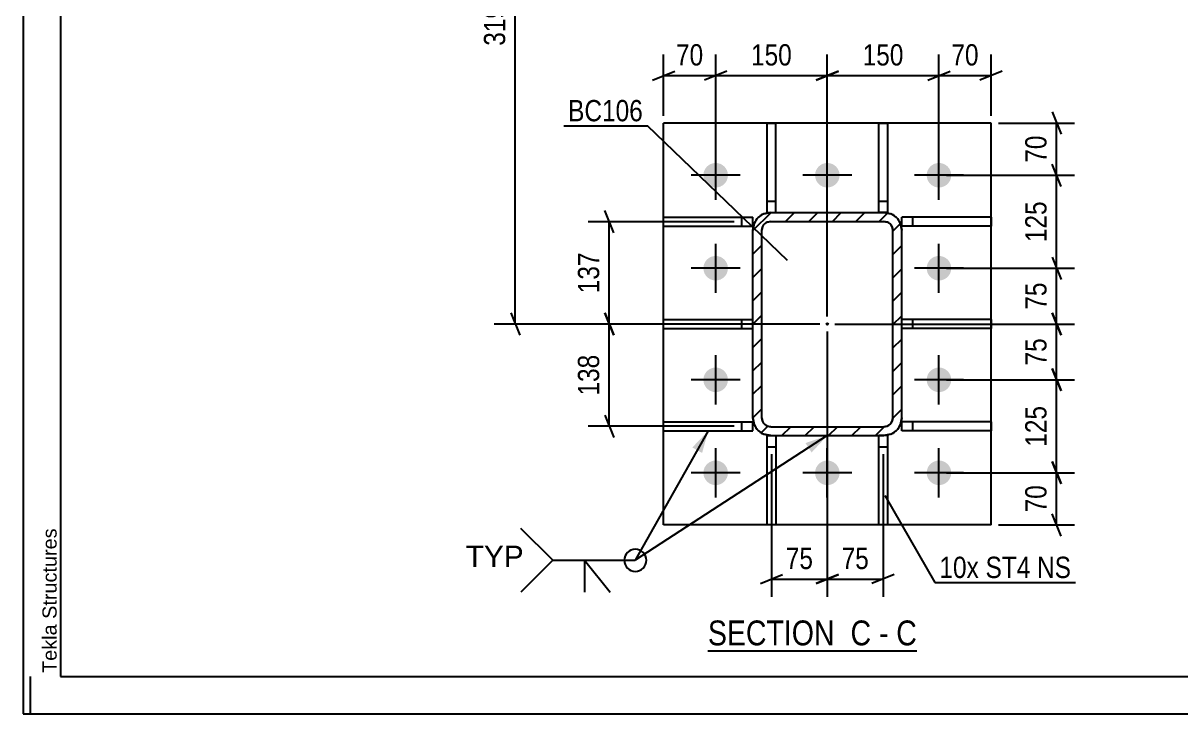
# Model space of a CAD drawing. Header units: millimetres. Extents: x -51 to 790, y -418 to 176.
# Drawn here: x -51.1 to 104.4, y -418.3 to -325.5 of the extents above; entities that cross this region are included whole.
import ezdxf

# ---------------------------------------------------------------- set-up
doc = ezdxf.new("R2010")
doc.units = ezdxf.units.MM
doc.linetypes.add('DXK_LINE_DOT2', pattern=[3.9198, 1.9599, -1.9599])
doc.linetypes.add('DXK_LINE_DOT3', pattern=[5.9187, 2.979, -0.9799, 0.9799, -0.9799])
doc.styles.add('Arial', font='ARIAL.TTF', dxfattribs={"height": 0.2})
doc.styles.add('Arial Narrow', font='ARIALN.TTF', dxfattribs={"height": 0.2})

# ---------------------------------------------------------------- blocks, each defined once
blk = doc.blocks.new('Unknown-389637219-15102')
at = {"color": 5, "linetype": 'Continuous'}
for p, q in [((-51.14, 175.66), (-51.14, -418.34)), ((-46.14, 170.66), (-46.14, -413.34)), ((-50.14, -418.34), (-50.14, -413.34)), ((-46.14, -413.34), (784.86, -413.34)), ((-51.14, -418.34), (789.86, -418.34))]:
    blk.add_line(p, q, dxfattribs=at)
at = {"color": 174, "linetype": 'Continuous', "style": 'Arial'}
blk.add_text('Tekla Structures', height=1.9102, rotation=90, dxfattribs=at).set_placement((-46.64, -412.84))
blk = doc.blocks.new('Unknown-389637219-14 - 22887')
at = {"color": 6, "linetype": 'Continuous'}
blk.add_line((40.86, -409.88), (68.93, -409.88), dxfattribs=at)
at = {"color": 0, "linetype": 'Continuous'}
for points in [[(58.97, -409.13), (58.97, -405.63), (40.86, -405.63), (40.86, -409.13)], [(62.79, -409.13), (62.79, -405.63), (60.02, -405.63), (60.02, -409.13)], [(65.11, -409.13), (65.11, -405.63), (63.84, -405.63), (63.84, -409.13)], [(68.93, -409.13), (68.93, -405.63), (66.16, -405.63), (66.16, -409.13)]]:
    blk.add_wipeout(points, dxfattribs=at)
at = {"color": 7, "linetype": 'Continuous', "style": 'Arial Narrow'}
for s, p in [('SECTION ', (40.86, -409.13)), ('C', (60.02, -409.13)), ('C', (66.16, -409.13)), ('-', (63.84, -409.13))]:
    blk.add_text(s, height=3.34, dxfattribs=at).set_placement(p)
blk = doc.blocks.new('Part-389637219-22917 - 22887')
at = {"color": 2, "linetype": 'Continuous'}
for p, q in [((63.8, -350.94), (63.8, -338.94)), ((63.8, -338.94), (65, -338.94)), ((65, -338.94), (65, -350.94)), ((65, -350.94), (64.5, -350.94))]:
    blk.add_line(p, q, dxfattribs=at)
at = {"color": 7, "linetype": 'DXK_LINE_DOT2'}
for p, q in [((63.8, -349.44), (65, -349.44)), ((64.5, -350.94), (63.8, -350.94))]:
    blk.add_line(p, q, dxfattribs=at)
blk = doc.blocks.new('Part-389637219-22913 - 22887')
at = {"color": 2, "linetype": 'Continuous'}
for p, q in [((34.9, -392.94), (34.9, -338.94)), ((78.9, -338.94), (34.9, -338.94)), ((78.9, -392.94), (78.9, -338.94)), ((78.9, -392.94), (34.9, -392.94))]:
    blk.add_line(p, q, dxfattribs=at)
blk = doc.blocks.new('Part-389637219-22915 - 22887')
at = {"color": 2, "linetype": 'Continuous'}
for p, q in [((63.8, -392.94), (63.8, -380.94)), ((65, -380.94), (64.5, -380.94)), ((65, -380.94), (65, -392.94)), ((65, -392.94), (63.8, -392.94))]:
    blk.add_line(p, q, dxfattribs=at)
at = {"color": 7, "linetype": 'DXK_LINE_DOT2'}
for p, q in [((64.5, -380.94), (63.8, -380.94)), ((63.8, -382.44), (65, -382.44))]:
    blk.add_line(p, q, dxfattribs=at)
blk = doc.blocks.new('Part-389637219-22916 - 22887')
at = {"color": 2, "linetype": 'Continuous'}
for p, q in [((48.8, -392.94), (48.8, -380.94)), ((48.8, -380.94), (49.3, -380.94)), ((50, -380.94), (50, -392.94)), ((50, -392.94), (48.8, -392.94))]:
    blk.add_line(p, q, dxfattribs=at)
at = {"color": 7, "linetype": 'DXK_LINE_DOT2'}
for p, q in [((49.3, -380.94), (50, -380.94)), ((48.8, -382.44), (50, -382.44))]:
    blk.add_line(p, q, dxfattribs=at)
blk = doc.blocks.new('Part-389637219-22918 - 22887')
at = {"color": 2, "linetype": 'Continuous'}
for p, q in [((48.8, -350.94), (48.8, -338.94)), ((48.8, -338.94), (50, -338.94)), ((50, -350.94), (50, -338.94)), ((48.8, -350.94), (49.3, -350.94))]:
    blk.add_line(p, q, dxfattribs=at)
at = {"color": 7, "linetype": 'DXK_LINE_DOT2'}
for p, q in [((48.8, -349.44), (50, -349.44)), ((49.3, -350.94), (50, -350.94))]:
    blk.add_line(p, q, dxfattribs=at)
blk = doc.blocks.new('Part-389637219-22919 - 22887')
at = {"color": 2, "linetype": 'Continuous'}
for p, q in [((34.9, -366.54), (34.9, -365.34)), ((34.9, -365.34), (46.9, -365.34)), ((34.9, -366.54), (46.9, -366.54))]:
    blk.add_line(p, q, dxfattribs=at)
at = {"color": 7, "linetype": 'DXK_LINE_DOT2'}
for p, q in [((45.4, -366.54), (45.4, -365.34)), ((46.9, -366.54), (46.9, -365.34))]:
    blk.add_line(p, q, dxfattribs=at)
blk = doc.blocks.new('Part-389637219-22920 - 22887')
at = {"color": 2, "linetype": 'Continuous'}
for p, q in [((34.9, -352.79), (34.9, -351.59)), ((34.9, -351.59), (46.9, -351.59)), ((34.9, -352.79), (46.9, -352.79)), ((46.9, -352.79), (46.9, -351.59))]:
    blk.add_line(p, q, dxfattribs=at)
at = {"color": 7, "linetype": 'DXK_LINE_DOT2'}
blk.add_line((45.4, -352.79), (45.4, -351.59), dxfattribs=at)
blk = doc.blocks.new('Part-389637219-22921 - 22887')
at = {"color": 2, "linetype": 'Continuous'}
for p, q in [((34.9, -380.29), (34.9, -379.09)), ((34.9, -379.09), (46.9, -379.09)), ((46.9, -380.29), (46.9, -379.09)), ((34.9, -380.29), (46.9, -380.29))]:
    blk.add_line(p, q, dxfattribs=at)
at = {"color": 7, "linetype": 'DXK_LINE_DOT2'}
blk.add_line((45.4, -380.29), (45.4, -379.09), dxfattribs=at)
blk = doc.blocks.new('Part-389637219-22922 - 22887')
at = {"color": 2, "linetype": 'Continuous'}
for p, q in [((78.9, -365.34), (66.9, -365.34)), ((78.9, -365.34), (78.9, -366.54)), ((78.9, -366.54), (66.9, -366.54))]:
    blk.add_line(p, q, dxfattribs=at)
at = {"color": 7, "linetype": 'DXK_LINE_DOT2'}
for p, q in [((66.9, -366.54), (66.9, -365.34)), ((68.4, -366.54), (68.4, -365.34))]:
    blk.add_line(p, q, dxfattribs=at)
blk = doc.blocks.new('Part-389637219-22923 - 22887')
at = {"color": 2, "linetype": 'Continuous'}
for p, q in [((78.9, -351.59), (66.9, -351.59)), ((66.9, -352.79), (66.9, -351.59)), ((78.9, -352.79), (66.9, -352.79)), ((78.9, -351.59), (78.9, -352.79))]:
    blk.add_line(p, q, dxfattribs=at)
at = {"color": 7, "linetype": 'DXK_LINE_DOT2'}
blk.add_line((68.4, -352.79), (68.4, -351.59), dxfattribs=at)
blk = doc.blocks.new('Part-389637219-22924 - 22887')
at = {"color": 2, "linetype": 'Continuous'}
for p, q in [((78.9, -379.09), (66.9, -379.09)), ((66.9, -380.29), (66.9, -379.09)), ((78.9, -379.09), (78.9, -380.29)), ((78.9, -380.29), (66.9, -380.29))]:
    blk.add_line(p, q, dxfattribs=at)
at = {"color": 7, "linetype": 'DXK_LINE_DOT2'}
blk.add_line((68.4, -380.29), (68.4, -379.09), dxfattribs=at)
blk = doc.blocks.new('Part-389637219-22966 - 22887')
at = {"linetype": 'Continuous'}
h = blk.add_hatch(dxfattribs=at)
h.set_pattern_fill('', scale=0.7, style=0, pattern_type=0)
h.set_pattern_definition([(45, (46.8958, -378.5366), (-1.57154, 1.57154), [])])
h.paths.add_polyline_path([(46.9, -353.34), (46.9, -378.54), (47.08, -379.46), (47.6, -380.23), (48.38, -380.75), (49.3, -380.94), (64.5, -380.94), (65.41, -380.75), (66.19, -380.23), (66.71, -379.46), (66.9, -378.54), (66.9, -353.34), (66.71, -352.42), (66.19, -351.64), (65.41, -351.12), (64.5, -350.94), (49.3, -350.94), (48.38, -351.12), (47.6, -351.64), (47.08, -352.42)])
h.paths.add_polyline_path([(48.45, -352.49), (48.84, -352.23), (49.3, -352.14), (64.5, -352.14), (64.96, -352.23), (65.34, -352.49), (65.6, -352.88), (65.7, -353.34), (65.7, -378.54), (65.6, -379), (65.34, -379.39), (64.96, -379.65), (64.5, -379.74), (49.3, -379.74), (48.84, -379.65), (48.45, -379.39), (48.19, -379), (48.1, -378.54), (48.1, -353.34), (48.19, -352.88)])
blk.add_hatch(color=30, dxfattribs=at).paths.add_polyline_path([(56.9, -366.04, -1), (56.9, -365.84, -1)])
at = {"color": 7, "linetype": 'DXK_LINE_DOT2'}
for p, q in [((48.38, -351.12), (49.3, -350.94)), ((49.3, -350.94), (64.5, -350.94)), ((64.5, -350.94), (65.41, -351.12)), ((46.9, -353.34), (47.08, -352.42)), ((48.19, -352.88), (48.1, -353.34)), ((49.3, -352.14), (48.84, -352.23)), ((49.3, -352.14), (64.5, -352.14)), ((64.96, -352.23), (64.5, -352.14)), ((65.7, -353.34), (65.6, -352.88)), ((66.71, -352.42), (66.9, -353.34)), ((46.9, -378.54), (46.9, -353.34)), ((48.1, -378.54), (48.1, -353.34)), ((65.7, -378.54), (65.7, -353.34)), ((66.9, -378.54), (66.9, -353.34)), ((47.08, -379.46), (46.9, -378.54)), ((48.1, -378.54), (48.19, -379)), ((65.6, -379), (65.7, -378.54)), ((66.9, -378.54), (66.71, -379.46)), ((49.3, -380.94), (48.38, -380.75)), ((48.84, -379.65), (49.3, -379.74)), ((49.3, -379.74), (64.5, -379.74)), ((49.3, -380.94), (64.5, -380.94)), ((64.5, -379.74), (64.96, -379.65)), ((65.41, -380.75), (64.5, -380.94))]:
    blk.add_line(p, q, dxfattribs=at)
at = {"color": 2, "linetype": 'Continuous'}
for p, q in [((49.3, -350.94), (48.38, -351.12)), ((49.3, -350.94), (64.5, -350.94)), ((65.41, -351.12), (64.5, -350.94)), ((47.08, -352.42), (46.9, -353.34)), ((48.1, -353.34), (48.19, -352.88)), ((48.84, -352.23), (49.3, -352.14)), ((49.3, -352.14), (64.5, -352.14)), ((64.5, -352.14), (64.96, -352.23)), ((65.6, -352.88), (65.7, -353.34)), ((66.9, -353.34), (66.71, -352.42)), ((46.9, -378.54), (46.9, -353.34)), ((48.1, -378.54), (48.1, -353.34)), ((65.7, -378.54), (65.7, -353.34)), ((66.9, -378.54), (66.9, -353.34)), ((46.9, -378.54), (47.08, -379.46)), ((48.19, -379), (48.1, -378.54)), ((65.7, -378.54), (65.6, -379)), ((66.71, -379.46), (66.9, -378.54)), ((48.38, -380.75), (49.3, -380.94)), ((49.3, -379.74), (48.84, -379.65)), ((49.3, -379.74), (64.5, -379.74)), ((49.3, -380.94), (64.5, -380.94)), ((64.96, -379.65), (64.5, -379.74)), ((64.5, -380.94), (65.41, -380.75))]:
    blk.add_line(p, q, dxfattribs=at)
at = {"color": 7, "linetype": 'DXK_LINE_DOT3'}
blk.add_line((56.9, -365.94), (56.9, -365.94), dxfattribs=at)
at = {"color": 30, "linetype": 'DXK_LINE_DOT3'}
blk.add_line((56.9, -365.94), (56.9, -365.94), dxfattribs=at)
at = {"color": 30, "linetype": 'Continuous'}
blk.add_circle((56.9, -365.94), 0.1, dxfattribs=at)
at = {"color": 7, "linetype": 'DXK_LINE_DOT2'}
for centre, radius, start, end in [((49.3, -353.34), 2.4, 112.5, 157.5), ((64.5, -353.34), 2.4, 22.5, 67.5), ((49.3, -353.34), 1.2, 112.5, 157.5), ((64.5, -353.34), 1.2, 22.5, 67.5), ((49.3, -378.54), 2.4, 202.5, 247.5), ((49.3, -378.54), 1.2, 202.5, 247.5), ((64.5, -378.54), 1.2, 292.5, 337.5), ((64.5, -378.54), 2.4, 292.5, 337.5)]:
    blk.add_arc(centre, radius, start, end, dxfattribs=at)
at = {"color": 2, "linetype": 'Continuous'}
for centre, radius, start, end in [((49.3, -353.34), 2.4, 112.5, 157.5), ((64.5, -353.34), 2.4, 22.5, 67.5), ((49.3, -353.34), 1.2, 112.5, 157.5), ((64.5, -353.34), 1.2, 22.5, 67.5), ((49.3, -378.54), 2.4, 202.5, 247.5), ((49.3, -378.54), 1.2, 202.5, 247.5), ((64.5, -378.54), 1.2, 292.5, 337.5), ((64.5, -378.54), 2.4, 292.5, 337.5)]:
    blk.add_arc(centre, radius, start, end, dxfattribs=at)
blk = doc.blocks.new('Bolt-389637219-23058 - 22887')
at = {"linetype": 'Continuous'}
for points in [[(40.25, -345.94, -1), (43.55, -345.94, -1)], [(55.25, -345.94, -1), (58.55, -345.94, -1)], [(70.25, -345.94, -1), (73.55, -345.94, -1)], [(40.25, -358.44, -1), (43.55, -358.44, -1)], [(70.25, -358.44, -1), (73.55, -358.44, -1)], [(40.25, -373.44, -1), (43.55, -373.44, -1)], [(70.25, -373.44, -1), (73.55, -373.44, -1)], [(40.25, -385.94, -1), (43.55, -385.94, -1)], [(55.25, -385.94, -1), (58.55, -385.94, -1)], [(70.25, -385.94, -1), (73.55, -385.94, -1)]]:
    blk.add_hatch(color=1, dxfattribs=at).paths.add_polyline_path(points)
at = {"color": 1, "linetype": 'Continuous'}
for p, q in [((41.9, -349.24), (41.9, -342.64)), ((56.9, -349.24), (56.9, -342.64)), ((71.9, -349.24), (71.9, -342.64)), ((45.2, -345.94), (38.6, -345.94)), ((60.2, -345.94), (53.6, -345.94)), ((75.2, -345.94), (68.6, -345.94)), ((41.9, -361.74), (41.9, -355.14)), ((71.9, -361.74), (71.9, -355.14)), ((45.2, -358.44), (38.6, -358.44)), ((75.2, -358.44), (68.6, -358.44)), ((41.9, -376.74), (41.9, -370.14)), ((71.9, -376.74), (71.9, -370.14)), ((45.2, -373.44), (38.6, -373.44)), ((75.2, -373.44), (68.6, -373.44)), ((41.9, -389.24), (41.9, -382.64)), ((56.9, -389.24), (56.9, -382.64)), ((71.9, -389.24), (71.9, -382.64)), ((45.2, -385.94), (38.6, -385.94)), ((60.2, -385.94), (53.6, -385.94)), ((75.2, -385.94), (68.6, -385.94))]:
    blk.add_line(p, q, dxfattribs=at)
blk = doc.blocks.new('StraightDimension-389637219-39173 - 22887')
at = {"color": 7, "linetype": 'Continuous'}
for p, q in [((28.2, -353.69), (27, -350.69)), ((44.4, -352.19), (24.75, -352.19)), ((27.6, -365.94), (27.6, -352.19)), ((27, -364.44), (28.2, -367.44)), ((55.9, -365.94), (24.75, -365.94))]:
    blk.add_line(p, q, dxfattribs=at)
at = {"color": 0}
blk.add_wipeout([(26.85, -355.72), (22.65, -355.72), (22.65, -362.4), (26.85, -362.4)], dxfattribs=at)
at = {"color": 3, "style": 'Arial Narrow'}
blk.add_text('137', height=2.863, rotation=90.0002, dxfattribs=at).set_placement((26.25, -361.8))
blk = doc.blocks.new('StraightDimension-389637219-39472 - 22887')
at = {"color": 7, "linetype": 'Continuous'}
for p, q in [((87.1, -364.44), (88.3, -367.44)), ((57.9, -365.94), (90.1, -365.94)), ((87.7, -373.44), (87.7, -365.94)), ((88.3, -374.94), (87.1, -371.94)), ((72.9, -373.44), (90.1, -373.44))]:
    blk.add_line(p, q, dxfattribs=at)
at = {"color": 0}
blk.add_wipeout([(86.95, -367.26), (82.75, -367.26), (82.75, -372.11), (86.95, -372.11)], dxfattribs=at)
at = {"color": 3, "style": 'Arial Narrow'}
blk.add_text('75', height=2.863, rotation=90.0002, dxfattribs=at).set_placement((86.35, -371.51))
blk = doc.blocks.new('StraightDimension-389637219-39174 - 22887')
at = {"color": 7, "linetype": 'Continuous'}
for p, q in [((28.2, -367.44), (27, -364.44)), ((55.9, -365.94), (24.75, -365.94)), ((27.6, -379.69), (27.6, -365.94)), ((27, -378.19), (28.2, -381.19)), ((44.4, -379.69), (24.75, -379.69))]:
    blk.add_line(p, q, dxfattribs=at)
at = {"color": 0}
blk.add_wipeout([(26.85, -369.47), (22.65, -369.47), (22.65, -376.15), (26.85, -376.15)], dxfattribs=at)
at = {"color": 3, "style": 'Arial Narrow'}
blk.add_text('138', height=2.863, rotation=90.0002, dxfattribs=at).set_placement((26.25, -375.55))
blk = doc.blocks.new('StraightDimension-389637219-39240 - 22887')
at = {"color": 7, "linetype": 'Continuous'}
for p, q in [((71.9, -344.94), (71.9, -329.69)), ((78.9, -337.94), (78.9, -329.69)), ((70.4, -333.14), (73.4, -331.94)), ((71.9, -332.54), (78.9, -332.54)), ((80.4, -331.94), (77.4, -333.14))]:
    blk.add_line(p, q, dxfattribs=at)
at = {"color": 0}
blk.add_wipeout([(77.82, -331.79), (77.82, -327.59), (72.97, -327.59), (72.97, -331.79)], dxfattribs=at)
at = {"color": 3, "style": 'Arial Narrow'}
blk.add_text('70', height=2.863, dxfattribs=at).set_placement((73.57, -331.19))
blk = doc.blocks.new('StraightDimension-389637219-39241 - 22887')
at = {"color": 7, "linetype": 'Continuous'}
for p, q in [((56.9, -364.94), (56.9, -329.69)), ((71.9, -344.94), (71.9, -329.69)), ((58.4, -331.94), (55.4, -333.14)), ((56.9, -332.54), (71.9, -332.54)), ((70.4, -333.14), (73.4, -331.94))]:
    blk.add_line(p, q, dxfattribs=at)
at = {"color": 0}
blk.add_wipeout([(67.74, -331.79), (67.74, -327.59), (61.05, -327.59), (61.05, -331.79)], dxfattribs=at)
at = {"color": 3, "style": 'Arial Narrow'}
blk.add_text('150', height=2.863, dxfattribs=at).set_placement((61.65, -331.19))
blk = doc.blocks.new('StraightDimension-389637219-39242 - 22887')
at = {"color": 7, "linetype": 'Continuous'}
for p, q in [((41.9, -344.94), (41.9, -329.69)), ((56.9, -364.94), (56.9, -329.69)), ((43.4, -331.94), (40.4, -333.14)), ((41.9, -332.54), (56.9, -332.54)), ((55.4, -333.14), (58.4, -331.94))]:
    blk.add_line(p, q, dxfattribs=at)
at = {"color": 0}
blk.add_wipeout([(52.74, -331.79), (52.74, -327.59), (46.05, -327.59), (46.05, -331.79)], dxfattribs=at)
at = {"color": 3, "style": 'Arial Narrow'}
blk.add_text('150', height=2.863, dxfattribs=at).set_placement((46.65, -331.19))
blk = doc.blocks.new('StraightDimension-389637219-39243 - 22887')
at = {"color": 7, "linetype": 'Continuous'}
for p, q in [((34.9, -337.94), (34.9, -329.69)), ((41.9, -344.94), (41.9, -329.69)), ((33.4, -333.14), (36.4, -331.94)), ((34.9, -332.54), (41.9, -332.54)), ((43.4, -331.94), (40.4, -333.14))]:
    blk.add_line(p, q, dxfattribs=at)
at = {"color": 0}
blk.add_wipeout([(40.82, -331.79), (40.82, -327.59), (35.97, -327.59), (35.97, -331.79)], dxfattribs=at)
at = {"color": 3, "style": 'Arial Narrow'}
blk.add_text('70', height=2.863, dxfattribs=at).set_placement((36.57, -331.19))
blk = doc.blocks.new('StraightDimension-389637219-39474 - 22887')
at = {"color": 7, "linetype": 'Continuous'}
for p, q in [((87.1, -384.44), (88.3, -387.44)), ((72.9, -385.94), (90.1, -385.94)), ((87.7, -392.94), (87.7, -385.94)), ((88.3, -394.44), (87.1, -391.44)), ((79.9, -392.94), (90.1, -392.94))]:
    blk.add_line(p, q, dxfattribs=at)
at = {"color": 0}
blk.add_wipeout([(86.95, -387.01), (82.75, -387.01), (82.75, -391.86), (86.95, -391.86)], dxfattribs=at)
at = {"color": 3, "style": 'Arial Narrow'}
blk.add_text('70', height=2.863, rotation=90.0002, dxfattribs=at).set_placement((86.35, -391.26))
blk = doc.blocks.new('StraightDimension-389637219-23734 - 22887')
at = {"color": 7, "linetype": 'Continuous'}
for p, q in [((15.57, -285.34), (14.37, -282.34)), ((45.9, -283.84), (12.12, -283.84)), ((14.97, -365.94), (14.97, -283.84)), ((14.37, -364.44), (15.57, -367.44)), ((55.9, -365.94), (12.12, -365.94))]:
    blk.add_line(p, q, dxfattribs=at)
at = {"color": 0}
blk.add_wipeout([(14.22, -320.63), (10.02, -320.63), (10.02, -329.14), (14.22, -329.14)], dxfattribs=at)
at = {"color": 3, "style": 'Arial Narrow'}
blk.add_text('3190', height=2.863, rotation=90.0002, dxfattribs=at).set_placement((13.62, -328.54))
blk = doc.blocks.new('StraightDimension-389637219-39429 - 22887')
at = {"color": 7, "linetype": 'Continuous'}
for p, q in [((56.9, -366.94), (56.9, -402.63)), ((64.4, -383.44), (64.4, -402.63)), ((55.4, -400.83), (58.4, -399.63)), ((65.9, -399.63), (62.9, -400.83)), ((56.9, -400.23), (64.4, -400.23))]:
    blk.add_line(p, q, dxfattribs=at)
at = {"color": 0}
blk.add_wipeout([(63.07, -399.48), (63.07, -395.28), (58.22, -395.28), (58.22, -399.48)], dxfattribs=at)
at = {"color": 3, "style": 'Arial Narrow'}
blk.add_text('75', height=2.863, dxfattribs=at).set_placement((58.82, -398.88))
blk = doc.blocks.new('StraightDimension-389637219-39430 - 22887')
at = {"color": 7, "linetype": 'Continuous'}
for p, q in [((56.9, -366.94), (56.9, -402.63)), ((49.4, -383.44), (49.4, -402.63)), ((47.9, -400.83), (50.9, -399.63)), ((58.4, -399.63), (55.4, -400.83)), ((49.4, -400.23), (56.9, -400.23))]:
    blk.add_line(p, q, dxfattribs=at)
at = {"color": 0}
blk.add_wipeout([(55.57, -399.48), (55.57, -395.28), (50.72, -395.28), (50.72, -399.48)], dxfattribs=at)
at = {"color": 3, "style": 'Arial Narrow'}
blk.add_text('75', height=2.863, dxfattribs=at).set_placement((51.32, -398.88))
blk = doc.blocks.new('StraightDimension-389637219-39469 - 22887')
at = {"color": 7, "linetype": 'Continuous'}
for p, q in [((87.1, -337.44), (88.3, -340.44)), ((79.9, -338.94), (90.1, -338.94)), ((87.7, -345.94), (87.7, -338.94)), ((88.3, -347.44), (87.1, -344.44)), ((72.9, -345.94), (90.1, -345.94))]:
    blk.add_line(p, q, dxfattribs=at)
at = {"color": 0}
blk.add_wipeout([(86.95, -340.01), (82.75, -340.01), (82.75, -344.86), (86.95, -344.86)], dxfattribs=at)
at = {"color": 3, "style": 'Arial Narrow'}
blk.add_text('70', height=2.863, rotation=90.0002, dxfattribs=at).set_placement((86.35, -344.26))
blk = doc.blocks.new('StraightDimension-389637219-39470 - 22887')
at = {"color": 7, "linetype": 'Continuous'}
for p, q in [((88.3, -347.44), (87.1, -344.44)), ((72.9, -345.94), (90.1, -345.94)), ((87.7, -358.44), (87.7, -345.94)), ((87.1, -356.94), (88.3, -359.94)), ((72.9, -358.44), (90.1, -358.44))]:
    blk.add_line(p, q, dxfattribs=at)
at = {"color": 0}
blk.add_wipeout([(86.95, -348.84), (82.75, -348.84), (82.75, -355.53), (86.95, -355.53)], dxfattribs=at)
at = {"color": 3, "style": 'Arial Narrow'}
blk.add_text('125', height=2.863, rotation=90.0002, dxfattribs=at).set_placement((86.35, -354.93))
blk = doc.blocks.new('StraightDimension-389637219-39471 - 22887')
at = {"color": 7, "linetype": 'Continuous'}
for p, q in [((87.1, -356.94), (88.3, -359.94)), ((72.9, -358.44), (90.1, -358.44)), ((87.7, -365.94), (87.7, -358.44)), ((88.3, -367.44), (87.1, -364.44)), ((57.9, -365.94), (90.1, -365.94))]:
    blk.add_line(p, q, dxfattribs=at)
at = {"color": 0}
blk.add_wipeout([(86.95, -359.76), (82.75, -359.76), (82.75, -364.61), (86.95, -364.61)], dxfattribs=at)
at = {"color": 3, "style": 'Arial Narrow'}
blk.add_text('75', height=2.863, rotation=90.0002, dxfattribs=at).set_placement((86.35, -364.01))
blk = doc.blocks.new('StraightDimension-389637219-39473 - 22887')
at = {"color": 7, "linetype": 'Continuous'}
for p, q in [((87.1, -371.94), (88.3, -374.94)), ((72.9, -373.44), (90.1, -373.44)), ((87.7, -385.94), (87.7, -373.44)), ((88.3, -387.44), (87.1, -384.44)), ((72.9, -385.94), (90.1, -385.94))]:
    blk.add_line(p, q, dxfattribs=at)
at = {"color": 0}
blk.add_wipeout([(86.95, -376.34), (82.75, -376.34), (82.75, -383.03), (86.95, -383.03)], dxfattribs=at)
at = {"color": 3, "style": 'Arial Narrow'}
blk.add_text('125', height=2.863, rotation=90.0002, dxfattribs=at).set_placement((86.35, -382.43))
blk = doc.blocks.new('WeldMark-389637219-31253 - 22887')
at = {"linetype": 'Continuous'}
for points in [[(38.77, -382.53), (40.9, -380.29), (40.08, -383.27)], [(53.97, -381.94), (56.9, -380.94), (54.79, -383.2)]]:
    blk.add_hatch(color=30, dxfattribs=at).paths.add_polyline_path(points)
at = {"color": 30, "linetype": 'Continuous'}
for p in [(40.9, -380.29), (56.9, -380.94), (20, -397.7)]:
    blk.add_line(p, (31.1, -397.7), dxfattribs=at)
at = {"color": 3, "linetype": 'Continuous'}
for q in [(27.71, -401.98), (24.28, -401.98)]:
    blk.add_line((24.28, -397.7), q, dxfattribs=at)
for start, end in [(90, 270), (270, 90)]:
    blk.add_arc((31.1, -397.7), 1.5, start, end, dxfattribs=at)
at = {"color": 0, "linetype": 'Continuous'}
blk.add_wipeout([(16.1, -398.6), (16.1, -395.6), (8.32, -395.6), (8.32, -398.6)], dxfattribs=at)
blk.add_wipeout([(16.1, -398.6), (16.1, -395.6), (8.32, -395.6), (8.32, -398.6)], dxfattribs=at)
at = {"color": 3, "linetype": 'Continuous'}
for q in [(15.71, -393.41), (15.71, -401.98)]:
    blk.add_line((20, -397.7), q, dxfattribs=at)
at = {"color": 3, "linetype": 'Continuous', "style": 'Arial'}
blk.add_text('TYP', height=2.865, dxfattribs=at).set_placement((8.32, -398.6))
blk = doc.blocks.new('Mark-389637219-23893 - 22887')
at = {"color": 0}
blk.add_wipeout([(32.13, -338.69), (32.13, -335.69), (22.08, -335.69), (22.08, -338.69)], dxfattribs=at)
blk.add_wipeout([(32.13, -338.69), (32.13, -335.69), (22.08, -335.69), (22.08, -338.69)], dxfattribs=at)
at = {"color": 30, "linetype": 'Continuous'}
for p in [(21.48, -339.29), (51.54, -357.41)]:
    blk.add_line(p, (32.73, -339.29), dxfattribs=at)
at = {"color": 3, "style": 'Arial Narrow'}
blk.add_text('BC106', height=2.863, dxfattribs=at).set_placement((22.08, -338.69))
blk = doc.blocks.new('MarkSet-389637219-24015 - 22887')
at = {"color": 0}
for points in [[(77.26, -400.08), (77.26, -397.08), (71.96, -397.08), (71.96, -400.08)], [(84.18, -400.08), (84.18, -397.08), (78.16, -397.08), (78.16, -400.08)], [(89.65, -400.08), (89.65, -397.08), (85.08, -397.08), (85.08, -400.08)]]:
    blk.add_wipeout(points, dxfattribs=at)
for points in [[(77.26, -400.08), (77.26, -397.08), (71.96, -397.08), (71.96, -400.08)], [(84.18, -400.08), (84.18, -397.08), (78.16, -397.08), (78.16, -400.08)], [(89.65, -400.08), (89.65, -397.08), (85.08, -397.08), (85.08, -400.08)]]:
    blk.add_wipeout(points, dxfattribs=at)
at = {"color": 30, "linetype": 'Continuous'}
for p, q in [((64.64, -389.01), (71.36, -400.68)), ((71.36, -400.68), (90.25, -400.68))]:
    blk.add_line(p, q, dxfattribs=at)
at = {"color": 3, "style": 'Arial Narrow'}
for s, p in [('10x', (71.96, -400.08)), ('ST4', (78.16, -400.08)), ('NS', (85.08, -400.08))]:
    blk.add_text(s, height=2.863, dxfattribs=at).set_placement(p)

msp = doc.modelspace()

# ---------------------------------------------------------------- block references
for name in ['Unknown-389637219-15102', 'Part-389637219-22913 - 22887', 'Part-389637219-22918 - 22887', 'Part-389637219-22917 - 22887', 'Bolt-389637219-23058 - 22887', 'Part-389637219-22966 - 22887', 'Part-389637219-22920 - 22887', 'Part-389637219-22923 - 22887', 'Part-389637219-22919 - 22887', 'Part-389637219-22922 - 22887', 'Part-389637219-22921 - 22887', 'Part-389637219-22924 - 22887', 'Part-389637219-22916 - 22887', 'Part-389637219-22915 - 22887']:
    msp.add_blockref(name, (0, 0))

# ---------------------------------------------------------------- next in the draw order: block references
for name in ['StraightDimension-389637219-39240 - 22887', 'StraightDimension-389637219-39173 - 22887', 'StraightDimension-389637219-39472 - 22887', 'StraightDimension-389637219-39474 - 22887', 'Unknown-389637219-14 - 22887']:
    msp.add_blockref(name, (0, 0))

# ---------------------------------------------------------------- next in the draw order: block references
for name in ['StraightDimension-389637219-39174 - 22887', 'StraightDimension-389637219-39473 - 22887']:
    msp.add_blockref(name, (0, 0))

# ---------------------------------------------------------------- next in the draw order: block references
msp.add_blockref('StraightDimension-389637219-39241 - 22887', (0, 0))

# ---------------------------------------------------------------- next in the draw order: block references
for name in ['StraightDimension-389637219-39242 - 22887', 'StraightDimension-389637219-39469 - 22887']:
    msp.add_blockref(name, (0, 0))

# ---------------------------------------------------------------- next in the draw order: block references
for name in ['StraightDimension-389637219-39243 - 22887', 'StraightDimension-389637219-39470 - 22887']:
    msp.add_blockref(name, (0, 0))

# ---------------------------------------------------------------- next in the draw order: block references
msp.add_blockref('StraightDimension-389637219-23734 - 22887', (0, 0))

# ---------------------------------------------------------------- next in the draw order: block references
for name in ['Mark-389637219-23893 - 22887', 'StraightDimension-389637219-39429 - 22887']:
    msp.add_blockref(name, (0, 0))

# ---------------------------------------------------------------- next in the draw order: block references
for name in ['StraightDimension-389637219-39430 - 22887', 'MarkSet-389637219-24015 - 22887']:
    msp.add_blockref(name, (0, 0))

# ---------------------------------------------------------------- next in the draw order: block references
for name in ['StraightDimension-389637219-39471 - 22887', 'WeldMark-389637219-31253 - 22887']:
    msp.add_blockref(name, (0, 0))

doc.saveas('drawing.dxf')
